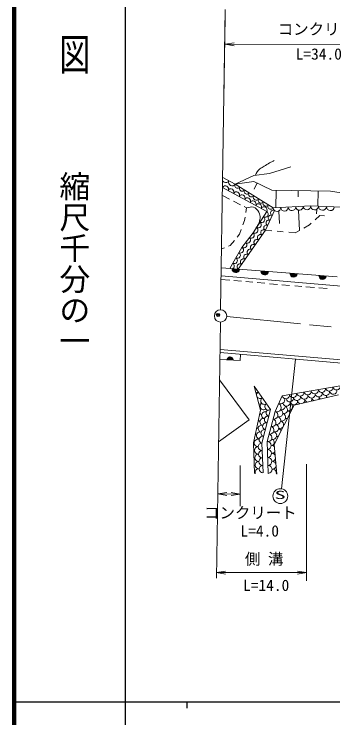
# Model space of a CAD drawing. Units: millimetres, scale not verified. Extents: x 40000 to 680000, y 20000 to 380000.
# Drawn here: x 40000 to 91650, y 202409 to 316410 of the extents above; entities that cross this region are included whole.
import ezdxf
from ezdxf.enums import TextEntityAlignment as Align

# ---------------------------------------------------------------- set-up
doc = ezdxf.new("R2010")
doc.units = ezdxf.units.MM
doc.header["$LTSCALE"] = 1000
doc.header["$PDMODE"] = 32
doc.header["$PDSIZE"] = 500
doc.linetypes.add('CHAIN', pattern=[18.5, 12, -1.5, 3.5, -1.5])
for name, color, linetype, lineweight in [('M-BGD', 7, 'Continuous', 13), ('M-BMK', 2, 'CHAIN', 13), ('M-BMK-SRVR', 3, 'Continuous', 13), ('M-STR-STR3', 7, 'Continuous', 13), ('M-TTL', 2, 'Continuous', 140), ('M-TTL-BAND', 7, 'Continuous', 25), ('M-TTL-TXT', 7, 'Continuous', 13)]:
    doc.layers.add(name, color=color, linetype=linetype, lineweight=lineweight)
doc.layers.add('M-OTRS', color=6, linetype='Continuous')
doc.styles.add('@ＭＳ ゴシック', font='')
doc.styles.add('ＭＳ ゴシック', font='')
doc.styles.get('@ＭＳ ゴシック').set_extended_font_data('@MS Gothic')
doc.styles.get('ＭＳ ゴシック').set_extended_font_data('MS Gothic')

# ---------------------------------------------------------------- blocks, each defined once
blk = doc.blocks.new('open_arrow')
at = {"color": 0, "linetype": 'Continuous', "lineweight": -2}
blk.add_lwpolyline([(7.5, 1.25), (0, 0), (7.5, -1.25)], dxfattribs=at)

msp = doc.modelspace()

# ---------------------------------------------------------------- linework, layer by layer
at = {"layer": 'M-BGD'}
for p, q in [((84840, 291685), (81382, 290573)), ((75820, 288870), (73805, 289949)), ((78844, 290243), (75820, 288870)), ((81382, 290573), (78844, 290243)), ((75820, 288870), (78857, 289317)), ((75820, 288870), (81972, 285011)), ((78857, 289317), (81763, 287878)), ((78875, 288025), (79384, 289056)), ((73779, 288322), (80924, 284443)), ((81763, 287878), (91278, 287724)), ((82404, 285035), (82450, 287867)), ((86021, 286784), (86038, 287809)), ((89198, 285302), (89238, 287757)), ((91278, 287724), (93694, 287357)), ((73759, 287006), (74918, 286412)), ((75557, 286084), (76678, 285509)), ((77246, 285218), (77670, 285001)), ((81972, 285011), (88053, 285352)), ((88053, 285352), (94427, 285077)), ((77670, 285001), (77542, 284272)), ((80924, 284443), (78707, 280980)), ((82160, 284604), (80701, 281403)), ((82993, 282466), (82879, 284514)), ((86252, 281365), (86067, 284662)), ((88999, 284054), (89030, 284784)), ((77319, 282996), (77057, 282261)), ((77413, 283535), (77319, 282996)), ((88768, 283088), (89539, 283787)), ((89539, 283787), (90293, 283745)), ((86915, 281736), (87857, 282262)), ((87857, 282262), (88139, 282518)), ((76516, 280741), (76136, 280284)), ((76319, 275095), (80701, 281403)), ((76790, 281510), (76516, 280741)), ((78707, 280980), (76906, 278626)), ((80701, 281403), (81747, 281310)), ((82595, 281234), (83593, 281146)), ((84517, 281064), (85550, 280972)), ((85550, 280972), (86211, 281342)), ((75696, 279756), (75013, 278937)), ((74096, 278572), (73625, 278384)), ((75013, 278937), (74722, 278821)), ((76906, 278626), (75631, 276437)), ((75631, 276437), (74937, 275203)), ((73577, 275309), (92316, 273847)), ((73577, 275309), (92316, 273847)), ((107800, 271073), (73557, 274013)), ((74927, 273293), (73506, 273415)), ((76851, 273128), (75615, 273234)), ((78681, 272971), (77530, 273070)), ((80610, 272806), (79379, 272911)), ((82658, 272630), (81374, 272740)), ((84622, 272461), (83387, 272567)), ((86636, 272288), (85481, 272387)), ((88670, 272113), (87250, 272235)), ((90739, 271936), (89365, 272054)), ((73364, 261573), (96635, 259574)), ((73372, 262104), (97948, 259952)), ((76646, 260291), (76704, 261296)), ((76646, 260291), (73347, 260466)), ((73296, 257161), (78055, 250677)), ((79902, 252265), (78865, 256123)), ((78865, 256123), (81523, 252362)), ((83436, 254599), (92803, 256218)), ((82268, 252038), (83436, 254599)), ((85348, 253075), (92576, 254760)), ((78800, 246950), (79902, 252265)), ((81523, 252362), (80129, 246917)), ((80971, 247176), (82268, 252038)), ((82106, 246690), (85348, 253075)), ((78055, 250677), (73140, 247144)), ((78961, 242023), (78800, 246950)), ((80129, 246917), (80323, 242120)), ((81165, 242022), (80971, 247176)), ((82559, 241893), (82106, 246690))]:
    msp.add_line(p, q, dxfattribs=at)
for centre, radius, start, end in [((74308, 289679), 571, 151.84616, 331.84616), ((74226, 288080), 508, 331.49912, 151.49912), ((75316, 289140), 571, 151.84616, 331.84616), ((76194, 288636), 442, 147.90121, 327.90121), ((75119, 287595), 508, 331.49912, 151.49912), ((76012, 287110), 508, 331.49912, 151.49912), ((76942, 288167), 442, 147.90121, 327.90121), ((77690, 287697), 442, 147.90121, 327.90121), ((78438, 287228), 442, 147.90121, 327.90121), ((76905, 286625), 508, 331.49912, 151.49912), ((77798, 286140), 508, 331.49912, 151.49912), ((78691, 285655), 508, 331.49912, 151.49912), ((79207, 286746), 466, 147.90121, 327.90121), ((79997, 286250), 466, 147.90121, 327.90121), ((79584, 285170), 508, 331.49912, 151.49912), ((80477, 284685), 508, 331.49912, 151.49912), ((80787, 285755), 466, 147.90121, 327.90121), ((81577, 285259), 466, 147.90121, 327.90121), ((82580, 285045), 609, 183.20424, 3.20424), ((83796, 285113), 609, 183.20424, 3.20424), ((85012, 285181), 609, 183.20424, 3.20424), ((86229, 285250), 609, 183.20424, 3.20424), ((87445, 285318), 609, 183.20424, 3.20424), ((88690, 285324), 638, 177.53476, 357.53476), ((89965, 285269), 638, 177.53476, 357.53476), ((91240, 285214), 638, 177.53476, 357.53476), ((80647, 284010), 514, 237.37456, 57.37456), ((81978, 284204), 440, 65.49033, 245.49033), ((80092, 283145), 514, 237.37456, 57.37456), ((81248, 282603), 440, 65.49033, 245.49033), ((81613, 283404), 440, 65.49033, 245.49033), ((78984, 281413), 514, 237.37456, 57.37456), ((79538, 282279), 514, 237.37456, 57.37456), ((80883, 281803), 440, 65.49033, 245.49033), ((78407, 280588), 494, 232.58845, 52.58845), ((79879, 280220), 480, 55.21427, 235.21427), ((80427, 281008), 480, 55.21427, 235.21427), ((77206, 279018), 494, 232.58845, 52.58845), ((77806, 279803), 494, 232.58845, 52.58845), ((79331, 279432), 480, 55.21427, 235.21427), ((76660, 278198), 494, 240.09613, 60.09613), ((78236, 277855), 480, 55.21427, 235.21427), ((78784, 278643), 480, 55.21427, 235.21427), ((76168, 277342), 494, 240.09613, 60.09613), ((77688, 277066), 480, 55.21427, 235.21427), ((75184, 275631), 494, 290.98147, 60.09613), ((75676, 276486), 494, 240.09613, 60.09613), ((76593, 275489), 480, 55.21427, 235.21427), ((77141, 276278), 480, 55.21427, 235.21427), ((75920, 275126), 600, 175.5388, 355.5388), ((75920, 275126), 550, 175.5388, 355.5388), ((75920, 275126), 500, 175.5388, 355.5388), ((75920, 275126), 450, 175.5388, 355.5388), ((75920, 275126), 400, 175.5388, 355.5388), ((75920, 275126), 350, 175.5388, 355.5388), ((75920, 275126), 300, 175.5388, 355.5388), ((75920, 275126), 250, 175.5388, 355.5388), ((75920, 275126), 200, 175.5388, 355.5388), ((75920, 275126), 150, 175.5388, 355.5388), ((75920, 275126), 100, 175.5388, 355.5388), ((75920, 275126), 50, 175.5388, 355.5388), ((80604, 274761), 600, 175.5388, 355.5388), ((80604, 274761), 550, 175.5388, 355.5388), ((80604, 274761), 500, 175.5388, 355.5388), ((80604, 274761), 450, 175.5388, 355.5388), ((80604, 274761), 400, 175.5388, 355.5388), ((80604, 274761), 350, 175.5388, 355.5388), ((80604, 274761), 300, 175.5388, 355.5388), ((80604, 274761), 250, 175.5388, 355.5388), ((80604, 274761), 200, 175.5388, 355.5388), ((80604, 274761), 150, 175.5388, 355.5388), ((80604, 274761), 100, 175.5388, 355.5388), ((80604, 274761), 50, 175.5388, 355.5388), ((85289, 274395), 600, 175.5388, 355.5388), ((85289, 274395), 550, 175.5388, 355.5388), ((85289, 274395), 500, 175.5388, 355.5388), ((85289, 274395), 450, 175.5388, 355.5388), ((85289, 274395), 400, 175.5388, 355.5388), ((85289, 274395), 350, 175.5388, 355.5388), ((85289, 274395), 300, 175.5388, 355.5388), ((85289, 274395), 250, 175.5388, 355.5388), ((85289, 274395), 200, 175.5388, 355.5388), ((85289, 274395), 150, 175.5388, 355.5388), ((85289, 274395), 100, 175.5388, 355.5388), ((85289, 274395), 50, 175.5388, 355.5388), ((89974, 274030), 600, 175.5388, 355.5388), ((89974, 274030), 550, 175.5388, 355.5388), ((89974, 274030), 500, 175.5388, 355.5388), ((89974, 274030), 450, 175.5388, 355.5388), ((89974, 274030), 400, 175.5388, 355.5388), ((89974, 274030), 350, 175.5388, 355.5388), ((89974, 274030), 300, 175.5388, 355.5388), ((89974, 274030), 250, 175.5388, 355.5388), ((89974, 274030), 200, 175.5388, 355.5388), ((89974, 274030), 150, 175.5388, 355.5388), ((89974, 274030), 100, 175.5388, 355.5388), ((89974, 274030), 50, 175.5388, 355.5388), ((74996, 260379), 500, 356.95583, 176.95583), ((74996, 260379), 500, 356.95583, 176.95583), ((74996, 260379), 450, 356.95583, 176.95583), ((74996, 260379), 400, 356.95583, 176.95583), ((74996, 260379), 350, 356.95583, 176.95583), ((74996, 260379), 300, 356.95583, 176.95583), ((74996, 260379), 250, 356.95583, 176.95583), ((74996, 260379), 200, 356.95583, 176.95583), ((74996, 260379), 150, 356.95583, 176.95583), ((74996, 260379), 100, 356.95583, 176.95583), ((74996, 260379), 50, 356.95583, 176.95583), ((87534, 255307), 594, 189.8094, 9.8094), ((88705, 255510), 594, 189.8094, 9.8094), ((89876, 255712), 594, 189.8094, 9.8094), ((91047, 255915), 594, 189.8094, 9.8094), ((91685, 255419), 594, 189.8094, 9.8094), ((92218, 256117), 594, 189.8094, 9.8094), ((79198, 255653), 576, 264.83989, 305.25016), ((79862, 254712), 576, 125.25016, 305.25016), ((80526, 253772), 576, 125.25016, 305.25016), ((84021, 254700), 594, 189.8094, 9.8094), ((84659, 254204), 594, 189.8094, 9.8094), ((85192, 254902), 594, 189.8094, 9.8094), ((85830, 254407), 594, 189.8094, 9.8094), ((86363, 255105), 594, 189.8094, 9.8094), ((87001, 254609), 594, 189.8094, 9.8094), ((88172, 254812), 594, 189.8094, 9.8094), ((89343, 255014), 594, 189.8094, 9.8094), ((88828, 254312), 594, 329.44372, 9.8094), ((89999, 254515), 594, 189.8094, 225.10855), ((90514, 255216), 594, 189.8094, 9.8094), ((89999, 254515), 594, 334.26421, 9.8094), ((91170, 254717), 594, 189.8094, 221.88538), ((79766, 253824), 576, 256.7101, 305.25016), ((80431, 252884), 576, 125.25016, 305.25016), ((81191, 252832), 576, 125.25016, 305.25016), ((82560, 252678), 704, 245.49523, 65.49523), ((83144, 253958), 704, 245.49523, 14.90575), ((84144, 253502), 594, 189.8094, 9.8094), ((84467, 252797), 629, 255.06239, 64.11249), ((85315, 253705), 594, 189.8094, 9.8094), ((86486, 253907), 594, 189.8094, 251.70142), ((86486, 253907), 594, 310.83408, 9.8094), ((87657, 254110), 594, 189.8094, 245.91831), ((87657, 254110), 594, 320.32596, 9.8094), ((88828, 254312), 594, 189.8094, 241.02856), ((80668, 251434), 562, 75.63703, 255.63703), ((81384, 251818), 562, 125.87711, 255.63703), ((82106, 251430), 629, 255.06239, 75.06239), ((82895, 251786), 629, 255.06239, 63.00143), ((83325, 252953), 629, 255.06239, 358.74925), ((83676, 252316), 629, 255.06239, 64.11249), ((84149, 251530), 629, 25.53003, 75.06239), ((79966, 251022), 562, 75.63703, 108.49672), ((80245, 252111), 562, 217.56624, 255.63703), ((80389, 250345), 562, 75.63703, 255.63703), ((81105, 250729), 562, 75.63703, 255.63703), ((81782, 250215), 629, 255.06239, 75.06239), ((82571, 250570), 629, 255.06239, 75.06239), ((83351, 251101), 629, 255.06239, 75.06239), ((84149, 251530), 629, 255.06239, 281.04733), ((80110, 249256), 562, 75.63703, 255.63703), ((79655, 249894), 562, 75.63703, 100.71152), ((79966, 251022), 562, 225.66188, 255.63703), ((80826, 249640), 562, 75.63703, 255.63703), ((82246, 249355), 629, 255.06239, 75.06239), ((83027, 249885), 629, 255.06239, 75.06239), ((79831, 248167), 562, 75.63703, 255.63703), ((79377, 248805), 562, 75.63703, 98.13354), ((79655, 249894), 562, 237.05702, 255.63703), ((80547, 248551), 562, 75.63703, 255.63703), ((81458, 248999), 629, 255.06239, 75.06239), ((81922, 248139), 629, 255.06239, 75.06239), ((82742, 248592), 629, 37.08187, 75.06239), ((79504, 246952), 600, 70.09641, 272.31533), ((79377, 248805), 562, 241.73535, 255.63703), ((80268, 247462), 562, 75.63703, 255.63703), ((81134, 247784), 629, 255.06239, 75.06239), ((81518, 247052), 629, 305.27592, 46.80422), ((82742, 248592), 629, 255.06239, 269.5732), ((79553, 245753), 600, 92.31533, 272.31533), ((80153, 246317), 600, 92.31533, 272.31533), ((80996, 246532), 645, 272.15488, 92.15488), ((81704, 245919), 645, 47.1744, 92.15488), ((79601, 244553), 600, 92.31533, 272.31533), ((80201, 245118), 600, 92.31533, 272.31533), ((81044, 245244), 645, 272.15488, 92.15488), ((81704, 245919), 645, 272.15488, 322.49335), ((81753, 244630), 645, 39.46626, 92.15488), ((80250, 243919), 600, 92.31533, 272.31533), ((81093, 243955), 645, 272.15488, 92.15488), ((81753, 244630), 645, 272.15488, 334.05151), ((81801, 243342), 645, 32.89582, 92.15488), ((79650, 243354), 600, 92.31533, 272.31533), ((80298, 242719), 600, 92.31533, 272.31533), ((81141, 242667), 645, 272.15488, 92.15488), ((81801, 243342), 645, 272.15488, 341.65479), ((79664, 242170), 600, 92.31533, 196.3559), ((81850, 242053), 645, 348.09603, 92.15488)]:
    msp.add_arc(centre, radius, start, end, dxfattribs=at)
for points in [[(79048, 290270), (79271, 290677), (79493, 291084), (79835, 291360), (80040, 291526), (80287, 291645), (80522, 291777), (80820, 291945), (81099, 292135), (81392, 292304), (81635, 292444), (81887, 292570), (82140, 292696)], [(77654, 285009), (78042, 285124), (78430, 285238), (78774, 285140), (79139, 285035), (79455, 284690), (79642, 284312), (79795, 284005), (79863, 283676), (79849, 283361), (79819, 282700), (79427, 282097), (79036, 281494)]]:
    msp.add_open_spline(points, degree=3, knots=[0, 0, 0, 0, 1, 1, 1, 2, 2, 2, 3, 3, 3, 4, 4, 4, 4], dxfattribs=at)
at = {"layer": 'M-BMK'}
msp.add_line((74438, 267404), (118434, 263136), dxfattribs=at)
at = {"layer": 'M-BMK-SRVR'}
for p, q in [((74220, 317161), (73465, 268541)), ((74208, 315948), (74003, 302705)), ((73434, 266513), (72790, 225020)), ((73111, 245274), (73093, 244127))]:
    msp.add_line(p, q, dxfattribs=at)
msp.add_circle((73451, 267513), 1000, dxfattribs=at)
at = {"layer": 'M-OTRS'}
msp.add_point((73049, 267674), dxfattribs=at)
at = {"layer": 'M-STR-STR3'}
for p, q in [((74213, 311510), (107844, 311507)), ((76628, 243284), (76621, 236692)), ((87370, 243509), (87368, 224595)), ((76623, 238663), (73009, 238720)), ((72804, 225955), (87368, 225954))]:
    msp.add_line(p, q, dxfattribs=at)
at = {"layer": 'M-TTL'}
msp.add_line((40000, 380000), (40000, 20000), dxfattribs=at)
at = {"layer": 'M-TTL-BAND'}
for p, q in [((58000, 370000), (58000, 20000)), ((40000, 205000), (579000, 205000)), ((68000, 205000), (68000, 204000))]:
    msp.add_line(p, q, dxfattribs=at)
at = {"layer": 'M-TTL-TXT'}
msp.add_line((83333, 239515), (85585, 260523), dxfattribs=at)
msp.add_circle((83120, 238334), 1200, dxfattribs=at)

# ---------------------------------------------------------------- block references
at = {"layer": 'M-STR-STR3', "xscale": 193, "yscale": 193}
for p in [(74213, 311510), (72804, 225955)]:
    msp.add_blockref('open_arrow', p, dxfattribs=at)
for p, rotation in [((73009, 238720), 359.1), ((76623, 238663), 179.1), ((87368, 225954), 180)]:
    msp.add_blockref('open_arrow', p, dxfattribs=dict(at, rotation=rotation))

# ---------------------------------------------------------------- texts
at = {"layer": 'M-STR-STR3', "style": 'ＭＳ ゴシック'}
for s, p in [('コンクリート', (82713, 312510)), ('L=34.0', (85622, 308483)), ('コンクリート', (70776, 234175)), ('L=4.0', (76681, 231232)), ('側 溝', (77389, 226693)), ('L=14.0', (77098, 222425))]:
    msp.add_text(s, height=1833, rotation=359.994, dxfattribs=at).set_placement(p, align=Align.BOTTOM_LEFT)
at = {"layer": 'M-TTL-BAND', "style": '@ＭＳ ゴシック', "width": 1.4}
msp.add_text('平  面  図', height=3666, rotation=270, dxfattribs=at).set_placement((49777, 306475), align=Align.MIDDLE_RIGHT)
at = {"layer": 'M-TTL-BAND', "style": '@ＭＳ ゴシック'}
msp.add_text('縮尺千分の一', height=3666, rotation=270, dxfattribs=at).set_placement((49777, 261030), align=Align.MIDDLE_RIGHT)
at = {"layer": 'M-TTL-TXT', "style": 'ＭＳ ゴシック', "width": 2}
msp.add_text('S', height=1320, rotation=359.994, dxfattribs=at).set_placement((82201, 237471), align=Align.BOTTOM_LEFT)

doc.saveas('drawing.dxf')
